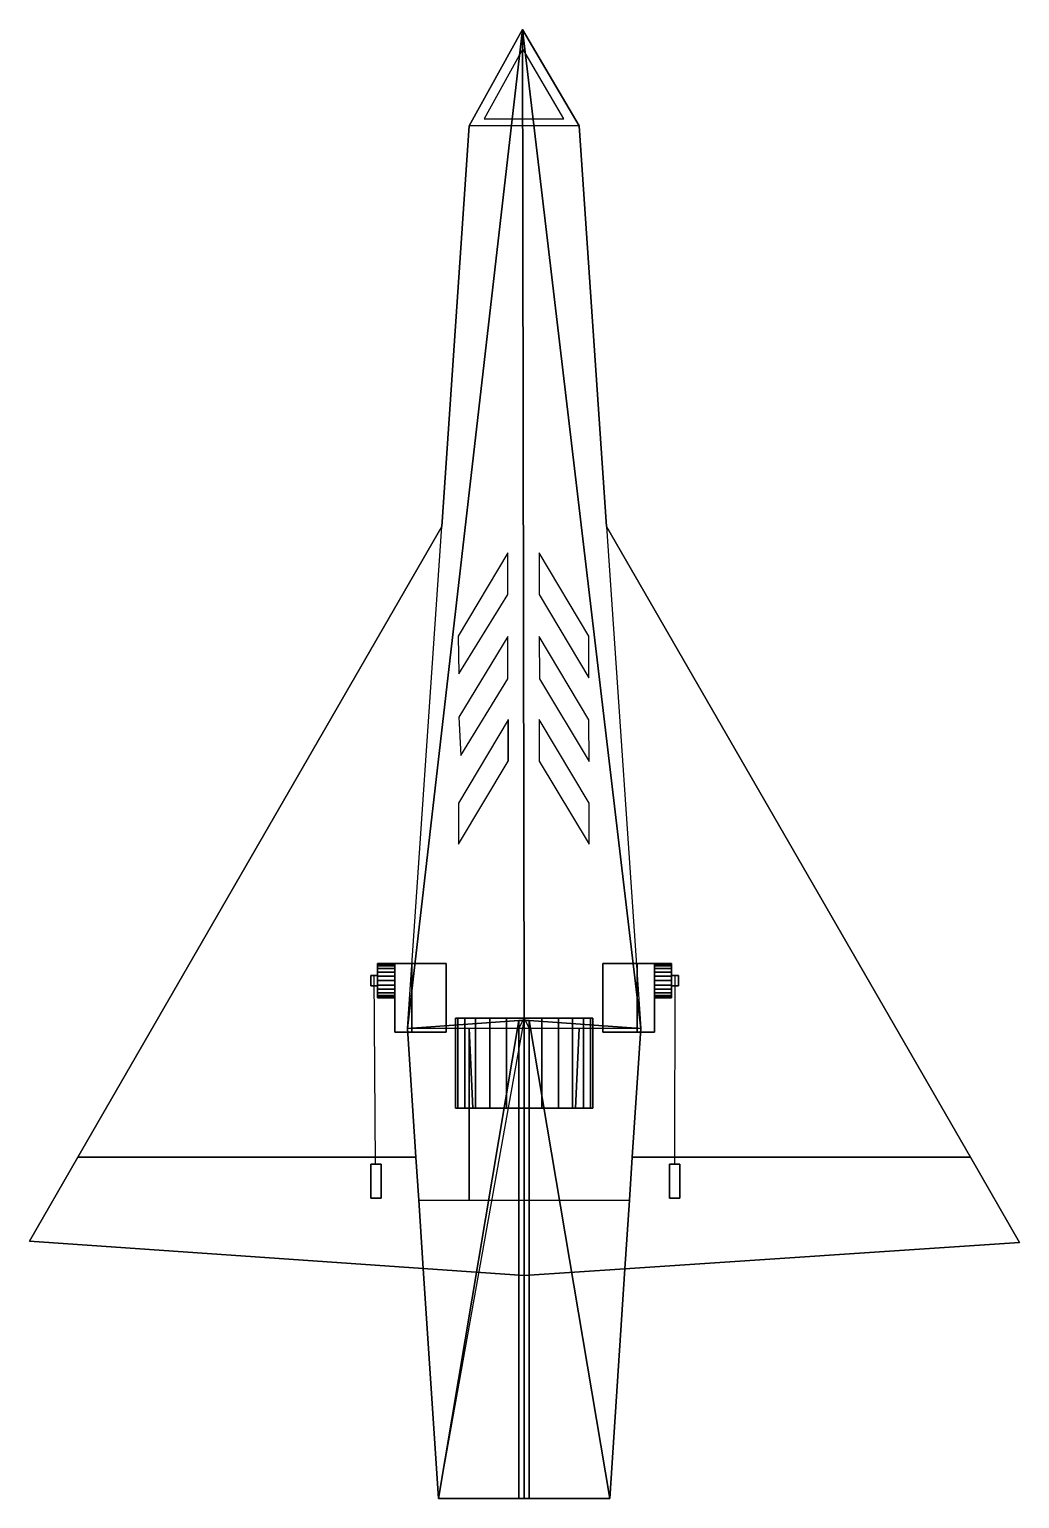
# Model space of a CAD drawing. Header units: metres. Extents: x 6 to 294, y 0 to 428.
import ezdxf

# ---------------------------------------------------------------- set-up
doc = ezdxf.new("R2010")
doc.units = ezdxf.units.M

msp = doc.modelspace()

# ---------------------------------------------------------------- linework, layer by layer
at = {"layer": 'Control Horn'}
for points in [[(105.3, 97.5, 0), (105.3, 97.5, 12.5), (105.3, 87.5, 0), (105.3, 97.5, 0)], [(105.3, 97.5, 0), (105.3, 97.5, 12.5), (108.3, 97.5, 12.5), (108.3, 97.5, 0), (105.3, 97.5, 0)], [(105.3, 87.5, 0), (105.3, 97.5, 0), (108.3, 97.5, 0), (108.3, 87.5, 0), (105.3, 87.5, 0)], [(105.3, 97.5, 12.5), (105.3, 87.5, 0), (108.3, 87.5, 0), (108.3, 97.5, 12.5), (105.3, 97.5, 12.5)], [(108.3, 97.5, 0), (108.3, 97.5, 12.5), (108.3, 87.5, 0), (108.3, 97.5, 0)], [(192.39, 97.5, 0), (192.39, 97.5, 12.5), (192.39, 87.5, 0), (192.39, 97.5, 0)], [(192.39, 97.5, 0), (192.39, 97.5, 12.5), (195.39, 97.5, 12.5), (195.39, 97.5, 0), (192.39, 97.5, 0)], [(192.39, 87.5, 0), (192.39, 97.5, 0), (195.39, 97.5, 0), (195.39, 87.5, 0), (192.39, 87.5, 0)], [(192.39, 97.5, 12.5), (192.39, 87.5, 0), (195.39, 87.5, 0), (195.39, 97.5, 12.5), (192.39, 97.5, 12.5)], [(195.39, 97.5, 0), (195.39, 97.5, 12.5), (195.39, 87.5, 0), (195.39, 97.5, 0)]]:
    msp.add_polyline3d(points, dxfattribs=at)
at = {"layer": 'Layer0'}
for p, q in [((106.7, 97.5, 12.43), (106.3, 152.44, 16.5)), ((193.91, 97.5, 11.5), (193.99, 152.42, 15.7)), ((116, 137), (116, 137, -3)), ((134, 137, -3), (134, 137)), ((148.5, 137, -3), (148.5, 137)), ((150, 137), (150, 137, -3)), ((151.5, 137, -3), (151.5, 137)), ((166, 137, -3), (166, 137)), ((184, 137, -3), (184, 137)), ((135, 113.8, -3), (135, 113.8)), ((150, 113.8, -3), (150, 113.8)), ((165, 113.8, -3), (165, 113.8)), ((134, 87), (134, 87, -3)), ((150, 65, -0.55), (150, 65, -3))]:
    msp.add_line(p, q, dxfattribs=at)
for points in [[(116, 137, 0), (126.01, 283.26, 0), (134, 400, 0), (149.53, 428.11, 27.7), (116, 137, 0)], [(116, 137, 0), (149.53, 428.11, 27.7), (150, 139.33, 62.29), (116, 137, 0)], [(149.53, 428.11, 27.7), (166, 400, -3), (134, 400, -3), (149.53, 428.11, 27.7)], [(149.53, 428.11, 27.7), (134, 400, -3), (134, 400, 0), (149.53, 428.11, 27.7)], [(149.53, 428.11, 27.7), (166, 400, 0), (166, 400, -3), (149.53, 428.11, 27.7)], [(149.53, 428.11, 27.7), (184, 137, 0), (150, 139.33, 62.29), (149.53, 428.11, 27.7)], [(166, 400, 0), (173.99, 283.26, 0), (184, 137, 0), (149.53, 428.11, 27.7), (166, 400, 0)], [(161.59, 402.02, -0.79), (149.61, 422.46, 21.54), (138.32, 402.02, -0.79), (161.59, 402.02, -0.79)], [(19.92, 99.5, -3), (118.46, 99.5, -3), (119.28, 87, -3), (120.6, 67.04, -3), (125, 0, -3), (175, 0, -3), (179.4, 66.96, -3), (180.72, 87, -3), (181.54, 99.5, -3), (280.08, 99.5, -3), (173.99, 283.26, -3), (166, 400, -3), (134, 400, -3), (126.01, 283.26, -3), (19.92, 99.5, -3)], [(126.01, 283.26, 0), (134, 400, 0), (134, 400, -3), (126.01, 283.26, -3), (126.01, 283.26, 0)], [(166, 400, 0), (173.99, 283.26, 0), (173.99, 283.26, -3), (166, 400, -3), (166, 400, 0)], [(126.01, 283.26, 0), (19.92, 99.5, 0), (118.46, 99.5, 0), (116, 137, 0), (126.01, 283.26, 0)], [(126.01, 283.26, -3), (19.92, 99.5, -3), (19.92, 99.5, 0), (126.01, 283.26, 0), (126.01, 283.26, -3)], [(173.99, 283.26, -3), (173.99, 283.26, 0), (280.08, 99.5, 0), (280.08, 99.5, -3), (173.99, 283.26, -3)], [(184, 137, 0), (181.54, 99.5, 0), (280.08, 99.5, 0), (173.99, 283.26, 0), (184, 137, 0)], [(145.22, 275.6, 37.57), (130.74, 251.32, 13.78), (131.01, 240.28, 15.55), (145.25, 263.41, 39.06), (145.22, 275.6, 37.57)], [(154.35, 263.41, 39.06), (168.89, 239.13, 15.26), (168.89, 251.32, 13.78), (154.34, 275.6, 37.57), (154.35, 263.41, 39.06)], [(145.28, 251.19, 40.55), (130.95, 227.67, 16.92), (131.52, 216.57, 19.27), (145.28, 238.91, 41.98), (145.28, 251.19, 40.55)], [(154.35, 251.19, 40.55), (154.46, 238.91, 41.85), (168.91, 214.8, 18.23), (168.9, 226.92, 16.75), (154.35, 251.19, 40.55)], [(130.88, 202.66, 19.7), (130.9, 190.74, 21.13), (145.38, 214.87, 44.97), (145.38, 226.98, 43.55), (145.35, 226.93, 43.5), (130.88, 202.66, 19.7)], [(145.38, 214.87, 44.97), (145.35, 226.93, 43.5), (145.38, 226.98, 43.55), (145.38, 214.87, 44.97)], [(145.38, 214.87, 44.97), (145.35, 226.93, 43.5), (145.38, 226.98, 43.55), (145.38, 214.87, 44.97)], [(168.91, 202.66, 19.7), (154.34, 226.98, 43.54), (154.37, 214.87, 44.97), (168.93, 190.74, 21.13), (168.91, 202.66, 19.7)], [(116, 137, 0), (148.5, 139.33, 62.29), (150, 139.33, 62.29), (116, 137, 0)], [(125, 0, 0), (148.5, 139.33, 62.29), (116, 137, 0), (118.46, 99.5, 0), (119.28, 87, 0), (120.6, 67.04, 0), (125, 0, 0)], [(125, 0, 0), (150, 139.33, 62.29), (116, 137, 0), (118.46, 99.5, 0), (119.28, 87, 0), (120.6, 67.04, 0), (125, 0, 0)], [(119.28, 87, 0), (134, 87, 0), (134, 137, 0), (116, 137, 0), (118.46, 99.5, 0), (119.28, 87, 0)], [(148.5, 139.33, 62.29), (125, 0, 0), (150, 139.33, 62.29), (148.5, 139.33, 62.29)], [(148.5, 139.33, 62.29), (125, 0, 0), (148.5, 0, 62.29), (148.5, 139.33, 62.29)], [(130, 140, 20), (130.68, 140, 14.82), (130.68, 113.8, 14.82), (130, 113.8, 20), (130, 140, 20)], [(130.68, 140, 25.18), (130, 140, 20), (130, 113.8, 20), (130.68, 113.8, 25.18), (130.68, 140, 25.18)], [(130.68, 140, 14.82), (132.68, 140, 10), (132.68, 113.8, 10), (130.68, 113.8, 14.82), (130.68, 140, 14.82)], [(132.68, 140, 30), (130.68, 140, 25.18), (130.68, 113.8, 25.18), (132.68, 113.8, 30), (132.68, 140, 30)], [(132.68, 140, 10), (135.86, 140, 5.86), (135.86, 113.8, 5.86), (132.68, 113.8, 10), (132.68, 140, 10)], [(135.86, 140, 34.14), (132.68, 140, 30), (132.68, 113.8, 30), (135.86, 113.8, 34.14), (135.86, 140, 34.14)], [(150, 137, 0), (148.5, 137, 0), (134, 137, 0), (135, 113.8, 0), (150, 113.8, 0), (150, 137, 0)], [(184, 137, 0), (166, 137, 0), (165, 113.8, 0), (150, 113.8, 0), (135, 113.8, 0), (134, 137, 0), (134, 87, 0), (180.72, 87, 0), (181.54, 99.5, 0), (184, 137, 0)], [(135.86, 140, 5.86), (140, 140, 2.68), (140, 113.8, 2.68), (135.86, 113.8, 5.86), (135.86, 140, 5.86)], [(140, 140, 37.32), (135.86, 140, 34.14), (135.86, 113.8, 34.14), (140, 113.8, 37.32), (140, 140, 37.32)], [(140, 140, 2.68), (144.82, 140, 0.68), (144.82, 113.8, 0.68), (140, 113.8, 2.68), (140, 140, 2.68)], [(144.82, 140, 39.32), (140, 140, 37.32), (140, 113.8, 37.32), (144.82, 113.8, 39.32), (144.82, 140, 39.32)], [(144.82, 140, 0.68), (150, 140, 0), (150, 137, 0), (150, 113.8, 0), (144.82, 113.8, 0.68), (144.82, 140, 0.68)], [(150, 140, 40), (144.82, 140, 39.32), (144.82, 113.8, 39.32), (150, 113.8, 40), (150, 140, 40)], [(148.5, 137, 0), (150, 140, 0), (150, 137, 0), (148.5, 137, 0)], [(151.5, 139.33, 62.29), (150, 139.33, 62.29), (148.5, 139.33, 62.29), (148.5, 0, 140.29), (151.5, 0, 140.29), (151.5, 139.33, 62.29)], [(148.5, 0, 140.29), (148.5, 139.33, 62.29), (148.5, 0, 62.29), (148.5, 0, 140.29)], [(150, 139.33, 62.29), (150, 0, 62.29), (148.5, 0, 62.29), (148.5, 139.33, 62.29), (150, 139.33, 62.29)], [(150, 140, 0), (155.18, 140, 0.68), (155.18, 113.8, 0.68), (150, 113.8, 0), (150, 137, 0), (150, 140, 0)], [(155.18, 140, 39.32), (150, 140, 40), (150, 113.8, 40), (155.18, 113.8, 39.32), (155.18, 140, 39.32)], [(151.5, 137, 0), (150, 137, 0), (150, 140, 0), (151.5, 137, 0)], [(150, 0, 62.29), (150, 139.33, 62.29), (151.5, 139.33, 62.29), (151.5, 0, 62.29), (150, 0, 62.29)], [(151.5, 139.33, 62.29), (184, 137, 0), (150, 139.33, 62.29), (151.5, 139.33, 62.29)], [(150, 113.8, 0), (165, 113.8, 0), (166, 137, 0), (151.5, 137, 0), (150, 137, 0), (150, 113.8, 0)], [(151.5, 139.33, 62.29), (151.5, 0, 140.29), (151.5, 0, 62.29), (151.5, 139.33, 62.29)], [(151.5, 139.33, 62.29), (175, 0, 0), (179.4, 66.96, 0), (180.72, 87, 0), (181.54, 99.5, 0), (184, 137, 0), (151.5, 139.33, 62.29)], [(175, 0, 0), (151.5, 139.33, 62.29), (151.5, 0, 62.29), (175, 0, 0)], [(160, 140, 37.32), (155.18, 140, 39.32), (155.18, 113.8, 39.32), (160, 113.8, 37.32), (160, 140, 37.32)], [(155.18, 140, 0.68), (160, 140, 2.68), (160, 113.8, 2.68), (155.18, 113.8, 0.68), (155.18, 140, 0.68)], [(164.14, 140, 34.14), (160, 140, 37.32), (160, 113.8, 37.32), (164.14, 113.8, 34.14), (164.14, 140, 34.14)], [(160, 140, 2.68), (164.14, 140, 5.86), (164.14, 113.8, 5.86), (160, 113.8, 2.68), (160, 140, 2.68)], [(167.32, 140, 30), (164.14, 140, 34.14), (164.14, 113.8, 34.14), (167.32, 113.8, 30), (167.32, 140, 30)], [(164.14, 140, 5.86), (167.32, 140, 10), (167.32, 113.8, 10), (164.14, 113.8, 5.86), (164.14, 140, 5.86)], [(169.32, 140, 25.18), (167.32, 140, 30), (167.32, 113.8, 30), (169.32, 113.8, 25.18), (169.32, 140, 25.18)], [(167.32, 140, 10), (169.32, 140, 14.82), (169.32, 113.8, 14.82), (167.32, 113.8, 10), (167.32, 140, 10)], [(170, 140, 20), (169.32, 140, 25.18), (169.32, 113.8, 25.18), (170, 113.8, 20), (170, 140, 20)], [(169.32, 140, 14.82), (170, 140, 20), (170, 113.8, 20), (169.32, 113.8, 14.82), (169.32, 140, 14.82)], [(120.6, 67.04, -3), (119.28, 87, -3), (118.46, 99.5, -3), (19.92, 99.5, -3), (5.77, 75, -3), (120.6, 67.04, -3)], [(5.77, 75, 0), (19.92, 99.5, 0), (19.92, 99.5, -3), (5.77, 75, -3), (5.77, 75, 0)], [(120.6, 67.04, 0), (119.28, 87, 0), (118.46, 99.5, 0), (19.92, 99.5, 0), (5.77, 75, 0), (120.6, 67.04, 0)], [(294.44, 74.63, 0), (280.08, 99.5, 0), (181.54, 99.5, 0), (180.72, 87, 0), (179.4, 66.96, 0), (294.44, 74.63, 0)], [(179.4, 66.96, -3), (180.72, 87, -3), (181.54, 99.5, -3), (280.08, 99.5, -3), (294.44, 74.63, -3), (179.4, 66.96, -3)], [(294.44, 74.63, -3), (280.08, 99.5, -3), (280.08, 99.5, 0), (294.44, 74.63, 0), (294.44, 74.63, -3)], [(150, 65, 0), (120.6, 67.04, 0), (119.28, 87, 0), (134, 87, 0), (180.72, 87, 0), (179.4, 66.96, 0), (150, 65, 0)], [(120.6, 67.04, 0), (119.28, 87, 0), (119.28, 87, -3), (120.6, 67.04, -3), (120.6, 67.04, -0.55), (120.6, 67.04, 0)], [(180.72, 87, 0), (179.4, 66.96, 0), (179.4, 66.96, -0.55), (179.4, 66.96, -3), (180.72, 87, -3), (180.72, 87, 0)], [(5.77, 75, -3), (120.6, 67.04, -3), (120.6, 67.04, -0.55), (120.6, 67.04, 0), (5.77, 75, 0), (5.77, 75, -3)], [(294.44, 74.63, 0), (179.4, 66.96, 0), (179.4, 66.96, -0.55), (179.4, 66.96, -3), (294.44, 74.63, -3), (294.44, 74.63, 0)], [(125, 0, 0), (120.6, 67.04, 0), (120.6, 67.04, -0.55), (125, 0, -0.55), (125, 0, 0)], [(150, 65, 0), (150, 65, -0.55), (120.6, 67.04, -0.55), (120.6, 67.04, 0), (150, 65, 0)], [(120.6, 67.04, -3), (125, 0, -3), (125, 0, -0.55), (120.6, 67.04, -0.55), (120.6, 67.04, -3)], [(125, 0, -0.55), (128, 0, -0.55), (172, 0, -0.55), (175, 0, -0.55), (179.4, 66.96, -0.55), (150, 65, -0.55), (120.6, 67.04, -0.55), (125, 0, -0.55)], [(179.4, 66.96, 0), (179.4, 66.96, -0.55), (150, 65, -0.55), (150, 65, 0), (179.4, 66.96, 0)], [(179.4, 66.96, 0), (175, 0, 0), (175, 0, -0.55), (179.4, 66.96, -0.55), (179.4, 66.96, 0)], [(175, 0, -3), (179.4, 66.96, -3), (179.4, 66.96, -0.55), (175, 0, -0.55), (175, 0, -3)], [(151.5, 0, 62.29), (150, 0, 62.29), (148.5, 0, 62.29), (125, 0, 0), (125, 0, -0.55), (128, 0, -0.55), (172, 0, -0.55), (175, 0, -0.55), (175, 0, 0), (151.5, 0, 62.29)], [(125, 0, -3), (175, 0, -3), (175, 0, -0.55), (172, 0, -0.55), (128, 0, -0.55), (125, 0, -0.55), (125, 0, -3)], [(172, 0, -0.55), (171.79, 0, 0), (128.21, 0, 0), (128, 0, -0.55), (128, 0, 0), (128.21, 0, 0), (150, 0, 57.77), (149.43, 0, 59.29), (150, 0, 59.29), (150.57, 0, 59.29), (150, 0, 57.77), (171.79, 0, 0), (172, 0, 0), (172, 0, -0.55)], [(128.21, 0, 0), (128, 0, 0), (128, 0, -0.55), (128.21, 0, 0)], [(151.5, 0, 140.29), (148.5, 0, 140.29), (148.5, 0, 62.29), (150, 0, 62.29), (151.5, 0, 62.29), (151.5, 0, 140.29)], [(150, 0, 57.77), (150.57, 0, 59.29), (150, 0, 59.29), (149.43, 0, 59.29), (150, 0, 57.77)], [(171.79, 0, 0), (172, 0, -0.55), (172, 0, 0), (171.79, 0, 0)]]:
    msp.add_polyline3d(points, dxfattribs=at)
at = {"layer": 'Servo'}
for points in [[(112.3, 155.77, 6.21), (112.3, 155.94, 7.5), (107.3, 155.94, 7.5), (107.3, 155.77, 6.21), (112.3, 155.77, 6.21)], [(112.3, 155.94, 7.5), (112.3, 155.77, 8.79), (107.3, 155.77, 8.79), (107.3, 155.94, 7.5), (112.3, 155.94, 7.5)], [(107.3, 153.44, 11.83), (107.3, 152.44, 12.24), (107.3, 152.44, 7.5), (107.3, 149.44, 7.5), (107.3, 149.44, 12.24), (107.3, 148.44, 11.83), (107.3, 147.4, 11.04), (107.3, 146.61, 10), (107.3, 146.11, 8.79), (107.3, 145.94, 7.5), (107.3, 146.11, 6.21), (107.3, 146.61, 5), (107.3, 147.4, 3.96), (107.3, 148.44, 3.17), (107.3, 149.64, 2.67), (107.3, 150.94, 2.5), (107.3, 152.23, 2.67), (107.3, 153.44, 3.17), (107.3, 154.47, 3.96), (107.3, 155.27, 5), (107.3, 155.77, 6.21), (107.3, 155.94, 7.5), (107.3, 155.77, 8.79), (107.3, 155.27, 10), (107.3, 154.47, 11.04), (107.3, 153.44, 11.83)], [(112.3, 155.27, 5), (112.3, 155.77, 6.21), (107.3, 155.77, 6.21), (107.3, 155.27, 5), (112.3, 155.27, 5)], [(112.3, 155.77, 8.79), (112.3, 155.27, 10), (107.3, 155.27, 10), (107.3, 155.77, 8.79), (112.3, 155.77, 8.79)], [(112.3, 154.47, 3.96), (112.3, 155.27, 5), (107.3, 155.27, 5), (107.3, 154.47, 3.96), (112.3, 154.47, 3.96)], [(112.3, 155.27, 10), (112.3, 154.47, 11.04), (107.3, 154.47, 11.04), (107.3, 155.27, 10), (112.3, 155.27, 10)], [(112.3, 154.47, 11.04), (112.3, 153.44, 11.83), (107.3, 153.44, 11.83), (107.3, 154.47, 11.04), (112.3, 154.47, 11.04)], [(112.3, 153.44, 3.17), (112.3, 154.47, 3.96), (107.3, 154.47, 3.96), (107.3, 153.44, 3.17), (112.3, 153.44, 3.17)], [(117.3, 155.94, 0), (117.3, 155.94, 15), (112.3, 155.94, 15), (112.3, 155.94, 7.5), (112.3, 155.94, 0), (117.3, 155.94, 0)], [(117.3, 135.94, 0), (117.3, 155.94, 0), (112.3, 155.94, 0), (112.3, 135.94, 0), (117.3, 135.94, 0)], [(117.3, 155.94, 15), (117.3, 135.94, 15), (112.3, 135.94, 15), (112.3, 155.94, 15), (117.3, 155.94, 15)], [(112.3, 135.94, 15), (112.3, 135.94, 0), (112.3, 155.94, 0), (112.3, 155.94, 7.5), (112.3, 155.94, 15), (112.3, 135.94, 15)], [(112.3, 155.94, 7.5), (112.3, 155.77, 6.21), (112.3, 155.27, 5), (112.3, 154.47, 3.96), (112.3, 153.44, 3.17), (112.3, 152.23, 2.67), (112.3, 150.94, 2.5), (112.3, 149.64, 2.67), (112.3, 148.44, 3.17), (112.3, 147.4, 3.96), (112.3, 146.61, 5), (112.3, 146.11, 6.21), (112.3, 145.94, 7.5), (112.3, 146.11, 8.79), (112.3, 146.61, 10), (112.3, 147.4, 11.04), (112.3, 148.44, 11.83), (112.3, 149.64, 12.33), (112.3, 150.94, 12.5), (112.3, 152.23, 12.33), (112.3, 153.44, 11.83), (112.3, 154.47, 11.04), (112.3, 155.27, 10), (112.3, 155.77, 8.79), (112.3, 155.94, 7.5)], [(127.3, 135.94, 0), (127.3, 155.94, 0), (117.3, 155.94, 0), (117.3, 135.94, 0), (127.3, 135.94, 0)], [(117.3, 135.94, 15), (117.3, 135.94, 0), (117.3, 155.94, 0), (117.3, 155.94, 15), (117.3, 135.94, 15)], [(127.3, 155.94, 15), (127.3, 135.94, 15), (117.3, 135.94, 15), (117.3, 155.94, 15), (127.3, 155.94, 15)], [(127.3, 155.94, 0), (127.3, 155.94, 15), (117.3, 155.94, 15), (117.3, 155.94, 0), (127.3, 155.94, 0)], [(127.3, 135.94, 0), (127.3, 135.94, 15), (127.3, 155.94, 15), (127.3, 155.94, 0), (127.3, 135.94, 0)], [(172.99, 135.94, 0), (172.99, 155.94, 0), (182.99, 155.94, 0), (182.99, 135.94, 0), (172.99, 135.94, 0)], [(172.99, 155.94, 15), (172.99, 135.94, 15), (182.99, 135.94, 15), (182.99, 155.94, 15), (172.99, 155.94, 15)], [(172.99, 135.94, 0), (172.99, 135.94, 15), (172.99, 155.94, 15), (172.99, 155.94, 0), (172.99, 135.94, 0)], [(172.99, 155.94, 0), (172.99, 155.94, 15), (182.99, 155.94, 15), (182.99, 155.94, 0), (172.99, 155.94, 0)], [(182.99, 135.94, 15), (182.99, 135.94, 0), (182.99, 155.94, 0), (182.99, 155.94, 15), (182.99, 135.94, 15)], [(182.99, 155.94, 0), (182.99, 155.94, 15), (187.99, 155.94, 15), (187.99, 155.94, 7.5), (187.99, 155.94, 0), (182.99, 155.94, 0)], [(182.99, 135.94, 0), (182.99, 155.94, 0), (187.99, 155.94, 0), (187.99, 135.94, 0), (182.99, 135.94, 0)], [(182.99, 155.94, 15), (182.99, 135.94, 15), (187.99, 135.94, 15), (187.99, 155.94, 15), (182.99, 155.94, 15)], [(187.99, 155.77, 6.21), (187.99, 155.94, 7.5), (192.99, 155.94, 7.5), (192.99, 155.77, 6.21), (187.99, 155.77, 6.21)], [(187.99, 135.94, 15), (187.99, 135.94, 0), (187.99, 155.94, 0), (187.99, 155.94, 7.5), (187.99, 155.94, 15), (187.99, 135.94, 15)], [(187.99, 155.94, 7.5), (187.99, 155.77, 6.21), (187.99, 155.27, 5), (187.99, 154.47, 3.96), (187.99, 153.44, 3.17), (187.99, 152.23, 2.67), (187.99, 150.94, 2.5), (187.99, 149.64, 2.67), (187.99, 148.44, 3.17), (187.99, 147.4, 3.96), (187.99, 146.61, 5), (187.99, 146.11, 6.21), (187.99, 145.94, 7.5), (187.99, 146.11, 8.79), (187.99, 146.61, 10), (187.99, 147.4, 11.04), (187.99, 148.44, 11.83), (187.99, 149.64, 12.33), (187.99, 150.94, 12.5), (187.99, 152.23, 12.33), (187.99, 153.44, 11.83), (187.99, 154.47, 11.04), (187.99, 155.27, 10), (187.99, 155.77, 8.79), (187.99, 155.94, 7.5)], [(187.99, 155.94, 7.5), (187.99, 155.77, 8.79), (192.99, 155.77, 8.79), (192.99, 155.94, 7.5), (187.99, 155.94, 7.5)], [(187.99, 155.27, 5), (187.99, 155.77, 6.21), (192.99, 155.77, 6.21), (192.99, 155.27, 5), (187.99, 155.27, 5)], [(187.99, 155.77, 8.79), (187.99, 155.27, 10), (192.99, 155.27, 10), (192.99, 155.77, 8.79), (187.99, 155.77, 8.79)], [(187.99, 154.47, 3.96), (187.99, 155.27, 5), (192.99, 155.27, 5), (192.99, 154.47, 3.96), (187.99, 154.47, 3.96)], [(187.99, 155.27, 10), (187.99, 154.47, 11.04), (192.99, 154.47, 11.04), (192.99, 155.27, 10), (187.99, 155.27, 10)], [(187.99, 154.47, 11.04), (187.99, 153.44, 11.83), (192.99, 153.44, 11.83), (192.99, 154.47, 11.04), (187.99, 154.47, 11.04)], [(187.99, 153.44, 3.17), (187.99, 154.47, 3.96), (192.99, 154.47, 3.96), (192.99, 153.44, 3.17), (187.99, 153.44, 3.17)], [(192.99, 153.44, 11.83), (192.99, 152.44, 12.24), (192.99, 152.44, 7.5), (192.99, 149.44, 7.5), (192.99, 149.44, 12.24), (192.99, 148.44, 11.83), (192.99, 147.4, 11.04), (192.99, 146.61, 10), (192.99, 146.11, 8.79), (192.99, 145.94, 7.5), (192.99, 146.11, 6.21), (192.99, 146.61, 5), (192.99, 147.4, 3.96), (192.99, 148.44, 3.17), (192.99, 149.64, 2.67), (192.99, 150.94, 2.5), (192.99, 152.23, 2.67), (192.99, 153.44, 3.17), (192.99, 154.47, 3.96), (192.99, 155.27, 5), (192.99, 155.77, 6.21), (192.99, 155.94, 7.5), (192.99, 155.77, 8.79), (192.99, 155.27, 10), (192.99, 154.47, 11.04), (192.99, 153.44, 11.83)], [(107.3, 152.44, 17.5), (107.3, 149.44, 17.5), (105.3, 149.44, 17.5), (105.3, 152.44, 17.5), (107.3, 152.44, 17.5)], [(105.3, 149.44, 7.5), (105.3, 152.44, 7.5), (105.3, 152.44, 17.5), (105.3, 149.44, 17.5), (105.3, 149.44, 7.5)], [(107.3, 149.44, 7.5), (107.3, 152.44, 7.5), (105.3, 152.44, 7.5), (105.3, 149.44, 7.5), (107.3, 149.44, 7.5)], [(107.3, 152.44, 7.5), (107.3, 152.44, 12.24), (107.3, 152.44, 17.5), (105.3, 152.44, 17.5), (105.3, 152.44, 7.5), (107.3, 152.44, 7.5)], [(112.3, 153.44, 11.83), (112.3, 152.23, 12.33), (107.3, 152.23, 12.33), (107.3, 152.44, 12.24), (107.3, 153.44, 11.83), (112.3, 153.44, 11.83)], [(112.3, 152.23, 2.67), (112.3, 153.44, 3.17), (107.3, 153.44, 3.17), (107.3, 152.23, 2.67), (112.3, 152.23, 2.67)], [(107.3, 152.44, 17.5), (107.3, 152.44, 12.24), (107.3, 152.23, 12.33), (107.3, 150.94, 12.5), (107.3, 149.64, 12.33), (107.3, 149.44, 12.24), (107.3, 149.44, 17.5), (107.3, 152.44, 17.5)], [(112.3, 150.94, 2.5), (112.3, 152.23, 2.67), (107.3, 152.23, 2.67), (107.3, 150.94, 2.5), (112.3, 150.94, 2.5)], [(112.3, 152.23, 12.33), (112.3, 150.94, 12.5), (107.3, 150.94, 12.5), (107.3, 152.23, 12.33), (112.3, 152.23, 12.33)], [(112.3, 149.64, 2.67), (112.3, 150.94, 2.5), (107.3, 150.94, 2.5), (107.3, 149.64, 2.67), (112.3, 149.64, 2.67)], [(112.3, 150.94, 12.5), (112.3, 149.64, 12.33), (107.3, 149.64, 12.33), (107.3, 150.94, 12.5), (112.3, 150.94, 12.5)], [(187.99, 153.44, 11.83), (187.99, 152.23, 12.33), (192.99, 152.23, 12.33), (192.99, 152.44, 12.24), (192.99, 153.44, 11.83), (187.99, 153.44, 11.83)], [(187.99, 152.23, 2.67), (187.99, 153.44, 3.17), (192.99, 153.44, 3.17), (192.99, 152.23, 2.67), (187.99, 152.23, 2.67)], [(187.99, 150.94, 2.5), (187.99, 152.23, 2.67), (192.99, 152.23, 2.67), (192.99, 150.94, 2.5), (187.99, 150.94, 2.5)], [(187.99, 152.23, 12.33), (187.99, 150.94, 12.5), (192.99, 150.94, 12.5), (192.99, 152.23, 12.33), (187.99, 152.23, 12.33)], [(187.99, 149.64, 2.67), (187.99, 150.94, 2.5), (192.99, 150.94, 2.5), (192.99, 149.64, 2.67), (187.99, 149.64, 2.67)], [(187.99, 150.94, 12.5), (187.99, 149.64, 12.33), (192.99, 149.64, 12.33), (192.99, 150.94, 12.5), (187.99, 150.94, 12.5)], [(192.99, 152.44, 17.5), (192.99, 149.44, 17.5), (194.99, 149.44, 17.5), (194.99, 152.44, 17.5), (192.99, 152.44, 17.5)], [(192.99, 152.44, 17.5), (192.99, 152.44, 12.24), (192.99, 152.23, 12.33), (192.99, 150.94, 12.5), (192.99, 149.64, 12.33), (192.99, 149.44, 12.24), (192.99, 149.44, 17.5), (192.99, 152.44, 17.5)], [(192.99, 149.44, 7.5), (192.99, 152.44, 7.5), (194.99, 152.44, 7.5), (194.99, 149.44, 7.5), (192.99, 149.44, 7.5)], [(192.99, 152.44, 7.5), (192.99, 152.44, 12.24), (192.99, 152.44, 17.5), (194.99, 152.44, 17.5), (194.99, 152.44, 7.5), (192.99, 152.44, 7.5)], [(194.99, 149.44, 7.5), (194.99, 152.44, 7.5), (194.99, 152.44, 17.5), (194.99, 149.44, 17.5), (194.99, 149.44, 7.5)], [(107.3, 149.44, 7.5), (105.3, 149.44, 7.5), (105.3, 149.44, 17.5), (107.3, 149.44, 17.5), (107.3, 149.44, 12.24), (107.3, 149.44, 7.5)], [(112.3, 148.44, 3.17), (112.3, 149.64, 2.67), (107.3, 149.64, 2.67), (107.3, 148.44, 3.17), (112.3, 148.44, 3.17)], [(112.3, 149.64, 12.33), (112.3, 148.44, 11.83), (107.3, 148.44, 11.83), (107.3, 149.44, 12.24), (107.3, 149.64, 12.33), (112.3, 149.64, 12.33)], [(112.3, 147.4, 3.96), (112.3, 148.44, 3.17), (107.3, 148.44, 3.17), (107.3, 147.4, 3.96), (112.3, 147.4, 3.96)], [(112.3, 148.44, 11.83), (112.3, 147.4, 11.04), (107.3, 147.4, 11.04), (107.3, 148.44, 11.83), (112.3, 148.44, 11.83)], [(112.3, 146.61, 5), (112.3, 147.4, 3.96), (107.3, 147.4, 3.96), (107.3, 146.61, 5), (112.3, 146.61, 5)], [(112.3, 147.4, 11.04), (112.3, 146.61, 10), (107.3, 146.61, 10), (107.3, 147.4, 11.04), (112.3, 147.4, 11.04)], [(112.3, 146.61, 10), (112.3, 146.11, 8.79), (107.3, 146.11, 8.79), (107.3, 146.61, 10), (112.3, 146.61, 10)], [(112.3, 146.11, 6.21), (112.3, 146.61, 5), (107.3, 146.61, 5), (107.3, 146.11, 6.21), (112.3, 146.11, 6.21)], [(112.3, 146.11, 8.79), (112.3, 145.94, 7.5), (107.3, 145.94, 7.5), (107.3, 146.11, 8.79), (112.3, 146.11, 8.79)], [(112.3, 145.94, 7.5), (112.3, 146.11, 6.21), (107.3, 146.11, 6.21), (107.3, 145.94, 7.5), (112.3, 145.94, 7.5)], [(187.99, 148.44, 3.17), (187.99, 149.64, 2.67), (192.99, 149.64, 2.67), (192.99, 148.44, 3.17), (187.99, 148.44, 3.17)], [(187.99, 149.64, 12.33), (187.99, 148.44, 11.83), (192.99, 148.44, 11.83), (192.99, 149.44, 12.24), (192.99, 149.64, 12.33), (187.99, 149.64, 12.33)], [(187.99, 147.4, 3.96), (187.99, 148.44, 3.17), (192.99, 148.44, 3.17), (192.99, 147.4, 3.96), (187.99, 147.4, 3.96)], [(187.99, 148.44, 11.83), (187.99, 147.4, 11.04), (192.99, 147.4, 11.04), (192.99, 148.44, 11.83), (187.99, 148.44, 11.83)], [(187.99, 146.61, 5), (187.99, 147.4, 3.96), (192.99, 147.4, 3.96), (192.99, 146.61, 5), (187.99, 146.61, 5)], [(187.99, 147.4, 11.04), (187.99, 146.61, 10), (192.99, 146.61, 10), (192.99, 147.4, 11.04), (187.99, 147.4, 11.04)], [(187.99, 146.61, 10), (187.99, 146.11, 8.79), (192.99, 146.11, 8.79), (192.99, 146.61, 10), (187.99, 146.61, 10)], [(187.99, 146.11, 6.21), (187.99, 146.61, 5), (192.99, 146.61, 5), (192.99, 146.11, 6.21), (187.99, 146.11, 6.21)], [(187.99, 146.11, 8.79), (187.99, 145.94, 7.5), (192.99, 145.94, 7.5), (192.99, 146.11, 8.79), (187.99, 146.11, 8.79)], [(187.99, 145.94, 7.5), (187.99, 146.11, 6.21), (192.99, 146.11, 6.21), (192.99, 145.94, 7.5), (187.99, 145.94, 7.5)], [(192.99, 149.44, 7.5), (194.99, 149.44, 7.5), (194.99, 149.44, 17.5), (192.99, 149.44, 17.5), (192.99, 149.44, 12.24), (192.99, 149.44, 7.5)], [(117.3, 135.94, 15), (117.3, 135.94, 0), (112.3, 135.94, 0), (112.3, 135.94, 15), (117.3, 135.94, 15)], [(127.3, 135.94, 15), (127.3, 135.94, 0), (117.3, 135.94, 0), (117.3, 135.94, 15), (127.3, 135.94, 15)], [(172.99, 135.94, 15), (172.99, 135.94, 0), (182.99, 135.94, 0), (182.99, 135.94, 15), (172.99, 135.94, 15)], [(182.99, 135.94, 15), (182.99, 135.94, 0), (187.99, 135.94, 0), (187.99, 135.94, 15), (182.99, 135.94, 15)]]:
    msp.add_polyline3d(points, dxfattribs=at)

doc.saveas('drawing.dxf')
